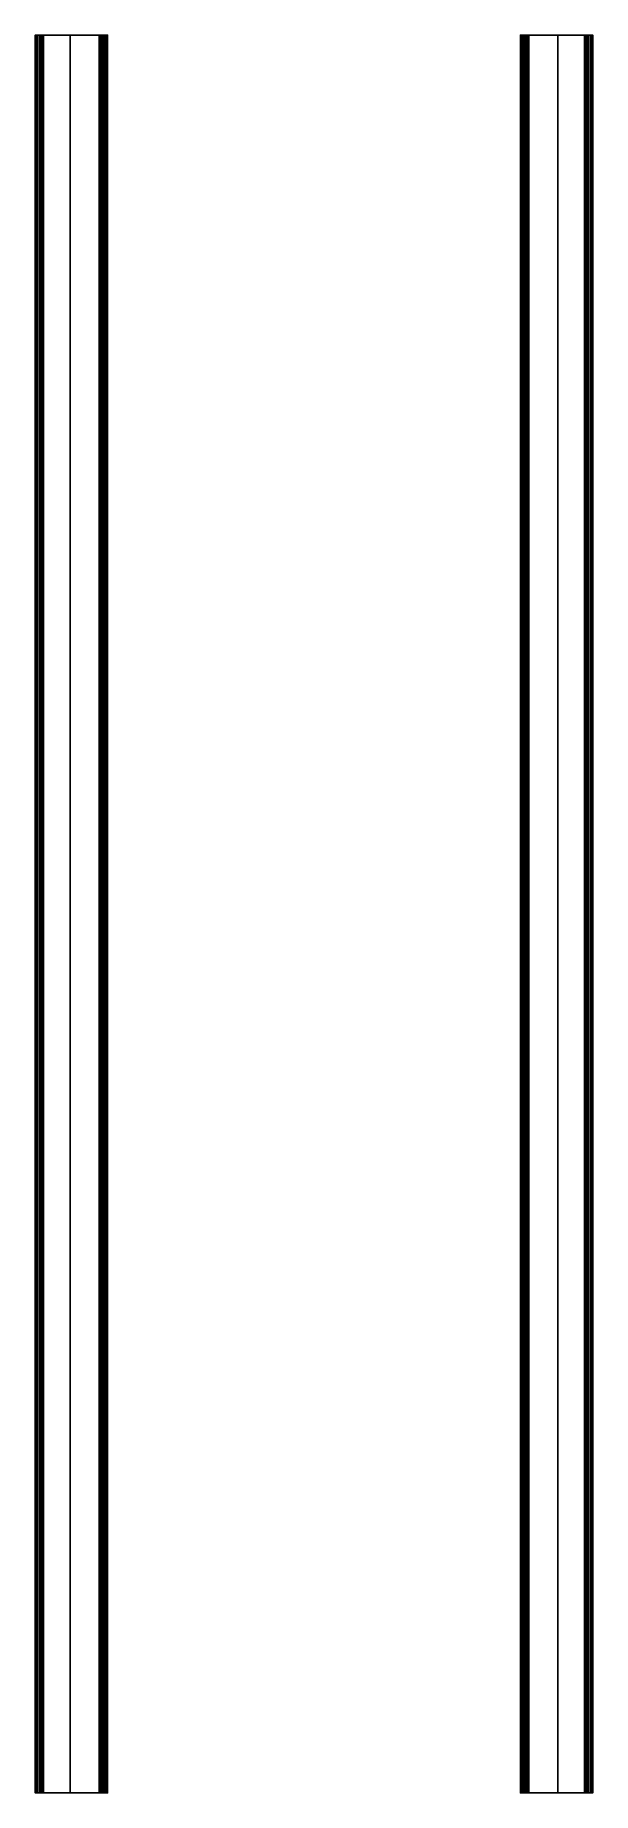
# Model space of a CAD drawing. Extents: x 0 to 139, y -438 to 0.
import ezdxf

# ---------------------------------------------------------------- set-up
doc = ezdxf.new("R2010")
doc.units = 0
doc.layers.add('ACESSORIOS', color=252, linetype='Continuous')

msp = doc.modelspace()

# ---------------------------------------------------------------- linework, layer by layer
at = {"layer": 'ACESSORIOS'}
for points in [[(1.48, 0, -2.06), (0, 0, -2.06), (0, 0, -14.31), (1.48, 0, -14.31)], [(0, 0, -2.06), (0, 0, -14.31), (0, -438, -14.31), (0, -438, -2.06)], [(1.48, 0, -2.06), (1.48, 0, -14.31), (1.48, -438, -14.31), (1.48, -438, -2.06)], [(8.7, -438, -14.91), (8.7, 0, -14.91), (2.08, 0, -14.91), (2.08, -438, -14.91)], [(8.7, -438, -16.4), (8.7, 0, -16.4), (2.08, 0, -16.4), (2.08, -438, -16.4)], [(15.97, -438, 0.02), (2.08, -438, 0.02), (2.08, 0, 0.02), (15.97, 0, 0.02)], [(15.97, -438, -1.46), (2.08, -438, -1.46), (2.08, 0, -1.46), (15.97, 0, -1.46)], [(2.08, 0, -1.46), (15.97, 0, -1.46), (15.97, 0, 0.02), (2.08, 0, 0.02)], [(8.7, 0, -16.4), (8.7, 0, -14.91), (2.08, 0, -14.91), (2.08, 0, -16.4)], [(8.7, -438, -16.4), (8.7, -438, -14.91), (8.7, 0, -14.91), (8.7, 0, -16.4)], [(16.57, 0, -16.18), (18.05, 0, -16.18), (18.05, 0, -2.06), (16.57, 0, -2.06)], [(16.57, 0, -16.18), (16.57, -438, -16.18), (18.05, -438, -16.18), (18.05, 0, -16.18)], [(16.57, 0, -2.06), (16.57, 0, -16.18), (16.57, -438, -16.18), (16.57, -438, -2.06)], [(18.05, 0, -2.06), (18.05, 0, -16.18), (18.05, -438, -16.18), (18.05, -438, -2.06)], [(122.32, 0, -16.18), (120.83, 0, -16.18), (120.83, 0, -2.06), (122.32, 0, -2.06)], [(122.32, 0, -16.18), (122.32, -438, -16.18), (120.83, -438, -16.18), (120.83, 0, -16.18)], [(120.83, 0, -2.06), (120.83, 0, -16.18), (120.83, -438, -16.18), (120.83, -438, -2.06)], [(122.32, 0, -2.06), (122.32, 0, -16.18), (122.32, -438, -16.18), (122.32, -438, -2.06)], [(136.8, 0, -1.46), (122.92, 0, -1.46), (122.92, 0, 0.02), (136.8, 0, 0.02)], [(122.92, -438, 0.02), (136.8, -438, 0.02), (136.8, 0, 0.02), (122.92, 0, 0.02)], [(122.92, -438, -1.46), (136.8, -438, -1.46), (136.8, 0, -1.46), (122.92, 0, -1.46)], [(130.18, 0, -16.4), (130.18, 0, -14.91), (136.8, 0, -14.91), (136.8, 0, -16.4)], [(130.18, -438, -14.91), (130.18, 0, -14.91), (136.8, 0, -14.91), (136.8, -438, -14.91)], [(130.18, -438, -16.4), (130.18, 0, -16.4), (136.8, 0, -16.4), (136.8, -438, -16.4)], [(130.18, -438, -16.4), (130.18, -438, -14.91), (130.18, 0, -14.91), (130.18, 0, -16.4)], [(137.4, 0, -2.06), (138.88, 0, -2.06), (138.88, 0, -14.31), (137.4, 0, -14.31)], [(137.4, 0, -2.06), (137.4, 0, -14.31), (137.4, -438, -14.31), (137.4, -438, -2.06)], [(138.88, 0, -2.06), (138.88, 0, -14.31), (138.88, -438, -14.31), (138.88, -438, -2.06)], [(1.48, -438, -2.06), (0, -438, -2.06), (0, -438, -14.31), (1.48, -438, -14.31)], [(2.08, -438, -1.46), (15.97, -438, -1.46), (15.97, -438, 0.02), (2.08, -438, 0.02)], [(8.7, -438, -16.4), (8.7, -438, -14.91), (2.08, -438, -14.91), (2.08, -438, -16.4)], [(16.57, -438, -16.18), (18.05, -438, -16.18), (18.05, -438, -2.06), (16.57, -438, -2.06)], [(122.32, -438, -16.18), (120.83, -438, -16.18), (120.83, -438, -2.06), (122.32, -438, -2.06)], [(136.8, -438, -1.46), (122.92, -438, -1.46), (122.92, -438, 0.02), (136.8, -438, 0.02)], [(130.18, -438, -16.4), (130.18, -438, -14.91), (136.8, -438, -14.91), (136.8, -438, -16.4)], [(137.4, -438, -2.06), (138.88, -438, -2.06), (138.88, -438, -14.31), (137.4, -438, -14.31)]]:
    msp.add_3dface(points, dxfattribs=at)

# ---------------------------------------------------------------- meshes
mesh = msp.add_polymesh((2, 7), dxfattribs=at)
for k, corner in enumerate([(2.08, 0, -1.46), (1.93, 0, -1.49), (1.78, 0, -1.55), (1.66, 0, -1.64), (1.57, 0, -1.76), (1.51, 0, -1.91), (1.48, 0, -2.06), (2.08, 0, 0.02), (1.55, 0, -0.05), (1.04, 0, -0.26), (0.61, 0, -0.59), (0.28, 0, -1.02), (0.07, 0, -1.53), (0, 0, -2.06)]):
    mesh.set_mesh_vertex(divmod(k, 7), corner)
mesh = msp.add_polymesh((2, 7), dxfattribs=at)
for k, corner in enumerate([(1.48, 0, -14.31), (1.51, 0, -14.47), (1.57, 0, -14.62), (1.66, 0, -14.74), (1.78, 0, -14.83), (1.93, 0, -14.89), (2.08, 0, -14.91), (0, 0, -14.31), (0.07, 0, -14.85), (0.28, 0, -15.36), (0.61, 0, -15.79), (1.04, 0, -16.12), (1.55, 0, -16.33), (2.08, 0, -16.4)]):
    mesh.set_mesh_vertex(divmod(k, 7), corner)
mesh = msp.add_polymesh((2, 7), dxfattribs=at)
for k, corner in enumerate([(2.08, -438, 0.02), (1.55, -438, -0.05), (1.04, -438, -0.26), (0.61, -438, -0.59), (0.28, -438, -1.02), (0.07, -438, -1.53), (0, -438, -2.06), (2.08, 0, 0.02), (1.55, 0, -0.05), (1.04, 0, -0.26), (0.61, 0, -0.59), (0.28, 0, -1.02), (0.07, 0, -1.53), (0, 0, -2.06)]):
    mesh.set_mesh_vertex(divmod(k, 7), corner)
mesh = msp.add_polymesh((2, 7), dxfattribs=at)
for k, corner in enumerate([(0, -438, -14.31), (0.07, -438, -14.85), (0.28, -438, -15.36), (0.61, -438, -15.79), (1.04, -438, -16.12), (1.55, -438, -16.33), (2.08, -438, -16.4), (0, 0, -14.31), (0.07, 0, -14.85), (0.28, 0, -15.36), (0.61, 0, -15.79), (1.04, 0, -16.12), (1.55, 0, -16.33), (2.08, 0, -16.4)]):
    mesh.set_mesh_vertex(divmod(k, 7), corner)
mesh = msp.add_polymesh((2, 7), dxfattribs=at)
for k, corner in enumerate([(2.08, 0, -1.46), (1.93, 0, -1.49), (1.78, 0, -1.55), (1.66, 0, -1.64), (1.57, 0, -1.76), (1.51, 0, -1.91), (1.48, 0, -2.06), (2.08, -438, -1.46), (1.93, -438, -1.49), (1.78, -438, -1.55), (1.66, -438, -1.64), (1.57, -438, -1.76), (1.51, -438, -1.91), (1.48, -438, -2.06)]):
    mesh.set_mesh_vertex(divmod(k, 7), corner)
mesh = msp.add_polymesh((2, 7), dxfattribs=at)
for k, corner in enumerate([(2.08, 0, -14.91), (1.93, 0, -14.89), (1.78, 0, -14.83), (1.66, 0, -14.74), (1.57, 0, -14.62), (1.51, 0, -14.47), (1.48, 0, -14.31), (2.08, -438, -14.91), (1.93, -438, -14.89), (1.78, -438, -14.83), (1.66, -438, -14.74), (1.57, -438, -14.62), (1.51, -438, -14.47), (1.48, -438, -14.31)]):
    mesh.set_mesh_vertex(divmod(k, 7), corner)
mesh = msp.add_polymesh((2, 7), dxfattribs=at)
for k, corner in enumerate([(16.57, 0, -2.06), (16.54, 0, -1.91), (16.48, 0, -1.76), (16.39, 0, -1.64), (16.27, 0, -1.55), (16.12, 0, -1.49), (15.97, 0, -1.46), (18.05, 0, -2.06), (17.98, 0, -1.53), (17.77, 0, -1.02), (17.44, 0, -0.59), (17.01, 0, -0.26), (16.5, 0, -0.05), (15.97, 0, 0.02)]):
    mesh.set_mesh_vertex(divmod(k, 7), corner)
mesh = msp.add_polymesh((2, 7), dxfattribs=at)
for k, corner in enumerate([(15.97, 0, -1.46), (16.12, 0, -1.49), (16.27, 0, -1.55), (16.39, 0, -1.64), (16.48, 0, -1.76), (16.54, 0, -1.91), (16.57, 0, -2.06), (15.97, -438, -1.46), (16.12, -438, -1.49), (16.27, -438, -1.55), (16.39, -438, -1.64), (16.48, -438, -1.76), (16.54, -438, -1.91), (16.57, -438, -2.06)]):
    mesh.set_mesh_vertex(divmod(k, 7), corner)
mesh = msp.add_polymesh((2, 7), dxfattribs=at)
for k, corner in enumerate([(15.97, -438, 0.02), (16.5, -438, -0.05), (17.01, -438, -0.26), (17.44, -438, -0.59), (17.77, -438, -1.02), (17.98, -438, -1.53), (18.05, -438, -2.06), (15.97, 0, 0.02), (16.5, 0, -0.05), (17.01, 0, -0.26), (17.44, 0, -0.59), (17.77, 0, -1.02), (17.98, 0, -1.53), (18.05, 0, -2.06)]):
    mesh.set_mesh_vertex(divmod(k, 7), corner)
mesh = msp.add_polymesh((2, 7), dxfattribs=at)
for k, corner in enumerate([(122.32, 0, -2.06), (122.34, 0, -1.91), (122.4, 0, -1.76), (122.49, 0, -1.64), (122.62, 0, -1.55), (122.76, 0, -1.49), (122.92, 0, -1.46), (120.83, 0, -2.06), (120.9, 0, -1.53), (121.11, 0, -1.02), (121.44, 0, -0.59), (121.87, 0, -0.26), (122.38, 0, -0.05), (122.92, 0, 0.02)]):
    mesh.set_mesh_vertex(divmod(k, 7), corner)
mesh = msp.add_polymesh((2, 7), dxfattribs=at)
for k, corner in enumerate([(122.92, -438, 0.02), (122.38, -438, -0.05), (121.87, -438, -0.26), (121.44, -438, -0.59), (121.11, -438, -1.02), (120.9, -438, -1.53), (120.83, -438, -2.06), (122.92, 0, 0.02), (122.38, 0, -0.05), (121.87, 0, -0.26), (121.44, 0, -0.59), (121.11, 0, -1.02), (120.9, 0, -1.53), (120.83, 0, -2.06)]):
    mesh.set_mesh_vertex(divmod(k, 7), corner)
mesh = msp.add_polymesh((2, 7), dxfattribs=at)
for k, corner in enumerate([(122.92, 0, -1.46), (122.76, 0, -1.49), (122.62, 0, -1.55), (122.49, 0, -1.64), (122.4, 0, -1.76), (122.34, 0, -1.91), (122.32, 0, -2.06), (122.92, -438, -1.46), (122.76, -438, -1.49), (122.62, -438, -1.55), (122.49, -438, -1.64), (122.4, -438, -1.76), (122.34, -438, -1.91), (122.32, -438, -2.06)]):
    mesh.set_mesh_vertex(divmod(k, 7), corner)
mesh = msp.add_polymesh((2, 7), dxfattribs=at)
for k, corner in enumerate([(136.8, 0, -1.46), (136.95, 0, -1.49), (137.1, 0, -1.55), (137.22, 0, -1.64), (137.32, 0, -1.76), (137.38, 0, -1.91), (137.4, 0, -2.06), (136.8, 0, 0.02), (137.34, 0, -0.05), (137.84, 0, -0.26), (138.27, 0, -0.59), (138.6, 0, -1.02), (138.81, 0, -1.53), (138.88, 0, -2.06)]):
    mesh.set_mesh_vertex(divmod(k, 7), corner)
mesh = msp.add_polymesh((2, 7), dxfattribs=at)
for k, corner in enumerate([(137.4, 0, -14.31), (137.38, 0, -14.47), (137.32, 0, -14.62), (137.22, 0, -14.74), (137.1, 0, -14.83), (136.95, 0, -14.89), (136.8, 0, -14.91), (138.88, 0, -14.31), (138.81, 0, -14.85), (138.6, 0, -15.36), (138.27, 0, -15.79), (137.84, 0, -16.12), (137.34, 0, -16.33), (136.8, 0, -16.4)]):
    mesh.set_mesh_vertex(divmod(k, 7), corner)
mesh = msp.add_polymesh((2, 7), dxfattribs=at)
for k, corner in enumerate([(136.8, 0, -1.46), (136.95, 0, -1.49), (137.1, 0, -1.55), (137.22, 0, -1.64), (137.32, 0, -1.76), (137.38, 0, -1.91), (137.4, 0, -2.06), (136.8, -438, -1.46), (136.95, -438, -1.49), (137.1, -438, -1.55), (137.22, -438, -1.64), (137.32, -438, -1.76), (137.38, -438, -1.91), (137.4, -438, -2.06)]):
    mesh.set_mesh_vertex(divmod(k, 7), corner)
mesh = msp.add_polymesh((2, 7), dxfattribs=at)
for k, corner in enumerate([(136.8, -438, 0.02), (137.34, -438, -0.05), (137.84, -438, -0.26), (138.27, -438, -0.59), (138.6, -438, -1.02), (138.81, -438, -1.53), (138.88, -438, -2.06), (136.8, 0, 0.02), (137.34, 0, -0.05), (137.84, 0, -0.26), (138.27, 0, -0.59), (138.6, 0, -1.02), (138.81, 0, -1.53), (138.88, 0, -2.06)]):
    mesh.set_mesh_vertex(divmod(k, 7), corner)
mesh = msp.add_polymesh((2, 7), dxfattribs=at)
for k, corner in enumerate([(138.88, -438, -14.31), (138.81, -438, -14.85), (138.6, -438, -15.36), (138.27, -438, -15.79), (137.84, -438, -16.12), (137.34, -438, -16.33), (136.8, -438, -16.4), (138.88, 0, -14.31), (138.81, 0, -14.85), (138.6, 0, -15.36), (138.27, 0, -15.79), (137.84, 0, -16.12), (137.34, 0, -16.33), (136.8, 0, -16.4)]):
    mesh.set_mesh_vertex(divmod(k, 7), corner)
mesh = msp.add_polymesh((2, 7), dxfattribs=at)
for k, corner in enumerate([(136.8, 0, -14.91), (136.95, 0, -14.89), (137.1, 0, -14.83), (137.22, 0, -14.74), (137.32, 0, -14.62), (137.38, 0, -14.47), (137.4, 0, -14.31), (136.8, -438, -14.91), (136.95, -438, -14.89), (137.1, -438, -14.83), (137.22, -438, -14.74), (137.32, -438, -14.62), (137.38, -438, -14.47), (137.4, -438, -14.31)]):
    mesh.set_mesh_vertex(divmod(k, 7), corner)
mesh = msp.add_polymesh((2, 7), dxfattribs=at)
for k, corner in enumerate([(2.08, -438, -1.46), (1.93, -438, -1.49), (1.78, -438, -1.55), (1.66, -438, -1.64), (1.57, -438, -1.76), (1.51, -438, -1.91), (1.48, -438, -2.06), (2.08, -438, 0.02), (1.55, -438, -0.05), (1.04, -438, -0.26), (0.61, -438, -0.59), (0.28, -438, -1.02), (0.07, -438, -1.53), (0, -438, -2.06)]):
    mesh.set_mesh_vertex(divmod(k, 7), corner)
mesh = msp.add_polymesh((2, 7), dxfattribs=at)
for k, corner in enumerate([(1.48, -438, -14.31), (1.51, -438, -14.47), (1.57, -438, -14.62), (1.66, -438, -14.74), (1.78, -438, -14.83), (1.93, -438, -14.89), (2.08, -438, -14.91), (0, -438, -14.31), (0.07, -438, -14.85), (0.28, -438, -15.36), (0.61, -438, -15.79), (1.04, -438, -16.12), (1.55, -438, -16.33), (2.08, -438, -16.4)]):
    mesh.set_mesh_vertex(divmod(k, 7), corner)
mesh = msp.add_polymesh((2, 7), dxfattribs=at)
for k, corner in enumerate([(16.57, -438, -2.06), (16.54, -438, -1.91), (16.48, -438, -1.76), (16.39, -438, -1.64), (16.27, -438, -1.55), (16.12, -438, -1.49), (15.97, -438, -1.46), (18.05, -438, -2.06), (17.98, -438, -1.53), (17.77, -438, -1.02), (17.44, -438, -0.59), (17.01, -438, -0.26), (16.5, -438, -0.05), (15.97, -438, 0.02)]):
    mesh.set_mesh_vertex(divmod(k, 7), corner)
mesh = msp.add_polymesh((2, 7), dxfattribs=at)
for k, corner in enumerate([(122.32, -438, -2.06), (122.34, -438, -1.91), (122.4, -438, -1.76), (122.49, -438, -1.64), (122.62, -438, -1.55), (122.76, -438, -1.49), (122.92, -438, -1.46), (120.83, -438, -2.06), (120.9, -438, -1.53), (121.11, -438, -1.02), (121.44, -438, -0.59), (121.87, -438, -0.26), (122.38, -438, -0.05), (122.92, -438, 0.02)]):
    mesh.set_mesh_vertex(divmod(k, 7), corner)
mesh = msp.add_polymesh((2, 7), dxfattribs=at)
for k, corner in enumerate([(136.8, -438, -1.46), (136.95, -438, -1.49), (137.1, -438, -1.55), (137.22, -438, -1.64), (137.32, -438, -1.76), (137.38, -438, -1.91), (137.4, -438, -2.06), (136.8, -438, 0.02), (137.34, -438, -0.05), (137.84, -438, -0.26), (138.27, -438, -0.59), (138.6, -438, -1.02), (138.81, -438, -1.53), (138.88, -438, -2.06)]):
    mesh.set_mesh_vertex(divmod(k, 7), corner)
mesh = msp.add_polymesh((2, 7), dxfattribs=at)
for k, corner in enumerate([(137.4, -438, -14.31), (137.38, -438, -14.47), (137.32, -438, -14.62), (137.22, -438, -14.74), (137.1, -438, -14.83), (136.95, -438, -14.89), (136.8, -438, -14.91), (138.88, -438, -14.31), (138.81, -438, -14.85), (138.6, -438, -15.36), (138.27, -438, -15.79), (137.84, -438, -16.12), (137.34, -438, -16.33), (136.8, -438, -16.4)]):
    mesh.set_mesh_vertex(divmod(k, 7), corner)

doc.saveas('drawing.dxf')
